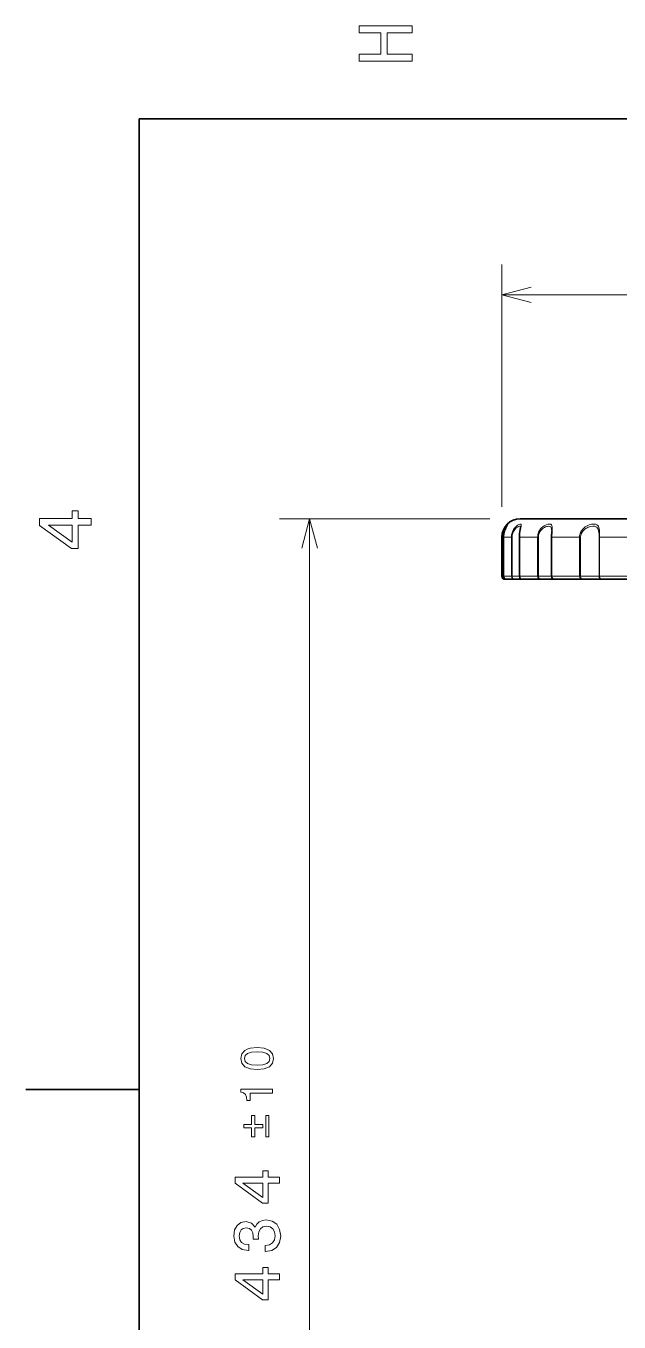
# Model space of a CAD drawing. Extents: x 0 to 420, y 0 to 297.
# Drawn here: x 2.5 to 41.8, y 207.3 to 293.2 of the extents above; entities that cross this region are included whole.
import ezdxf

# ---------------------------------------------------------------- set-up
doc = ezdxf.new("R2010")
doc.units = 0

msp = doc.modelspace()

# ---------------------------------------------------------------- linework, layer by layer
at = {"color": 7, "lineweight": 35}
for p, q in [((410, 287), (10, 287)), ((10, 287), (10, 10))]:
    msp.add_line(p, q, dxfattribs=at)
at = {"color": 7, "lineweight": 13, "ltscale": 0.401171}
msp.add_line((34.037, 261.301), (34.037, 277.348), dxfattribs=at)
at = {"color": 7, "lineweight": 13}
for p, q in [((34.037, 275.348), (104.037, 275.348)), ((21.294, 173.701), (21.294, 260.501))]:
    msp.add_line(p, q, dxfattribs=at)
at = {"color": 7, "lineweight": 13, "ltscale": 0.348564}
msp.add_line((33.237, 260.501), (19.294, 260.501), dxfattribs=at)
at = {"color": 7, "lineweight": 35, "ltscale": 0.103443}
msp.add_line((39.375, 260.501), (35.237, 260.501), dxfattribs=at)
at = {"color": 7, "lineweight": 35, "ltscale": 0.379745}
msp.add_line((54.564, 260.501), (39.375, 260.501), dxfattribs=at)
at = {"color": 7, "lineweight": 13, "ltscale": 4.82559e-05}
for p, q in [((34.039, 259.301), (34.037, 259.301)), ((34.039, 256.701), (34.037, 256.701))]:
    msp.add_line(p, q, dxfattribs=at)
at = {"color": 7, "lineweight": 35, "ltscale": 0.065}
for p, q in [((34.037, 256.701), (34.037, 259.301)), ((34.146, 259.301), (34.146, 256.701)), ((35.196, 259.301), (35.196, 256.701)), ((37.326, 259.301), (37.326, 256.701))]:
    msp.add_line(p, q, dxfattribs=at)
at = {"color": 7, "lineweight": 13, "ltscale": 0.000621128}
for p, q in [((34.039, 259.301), (34.064, 259.301)), ((34.039, 256.701), (34.064, 256.701))]:
    msp.add_line(p, q, dxfattribs=at)
at = {"color": 7, "lineweight": 13, "ltscale": 0.065}
for p, q in [((34.039, 256.701), (34.039, 259.301)), ((34.064, 256.701), (34.064, 259.301)), ((34.147, 259.301), (34.147, 256.701)), ((34.667, 256.701), (34.667, 259.301)), ((34.708, 256.701), (34.708, 259.301)), ((35.202, 259.301), (35.202, 256.701)), ((36.4, 256.701), (36.4, 259.301)), ((36.456, 256.701), (36.456, 259.301)), ((37.345, 259.301), (37.345, 256.701)), ((39.181, 256.701), (39.181, 259.301)), ((39.251, 256.701), (39.251, 259.301)), ((40.471, 259.301), (40.471, 256.701)), ((40.507, 259.301), (40.507, 256.701))]:
    msp.add_line(p, q, dxfattribs=at)
at = {"color": 7, "lineweight": 13, "ltscale": 1.56403e-05}
for p, q in [((34.147, 259.301), (34.146, 259.301)), ((34.147, 256.701), (34.146, 256.701))]:
    msp.add_line(p, q, dxfattribs=at)
at = {"color": 7, "lineweight": 13, "ltscale": 0.013003}
for p, q in [((34.667, 259.301), (34.147, 259.301)), ((34.667, 256.701), (34.147, 256.701))]:
    msp.add_line(p, q, dxfattribs=at)
at = {"color": 7, "lineweight": 13, "ltscale": 0.001033}
for p, q in [((34.667, 259.301), (34.708, 259.301)), ((34.667, 256.701), (34.708, 256.701))]:
    msp.add_line(p, q, dxfattribs=at)
at = {"color": 7, "lineweight": 13, "ltscale": 0.000166512}
for p, q in [((35.202, 259.301), (35.196, 259.301)), ((35.202, 256.701), (35.196, 256.701))]:
    msp.add_line(p, q, dxfattribs=at)
at = {"color": 7, "lineweight": 13, "ltscale": 0.029933}
for p, q in [((36.4, 259.301), (35.202, 259.301)), ((36.4, 256.701), (35.202, 256.701))]:
    msp.add_line(p, q, dxfattribs=at)
at = {"color": 7, "lineweight": 13, "ltscale": 0.001411}
for p, q in [((36.4, 259.301), (36.456, 259.301)), ((36.4, 256.701), (36.456, 256.701))]:
    msp.add_line(p, q, dxfattribs=at)
at = {"color": 7, "lineweight": 13, "ltscale": 0.000472641}
for p, q in [((37.345, 259.301), (37.326, 259.301)), ((37.345, 256.701), (37.326, 256.701))]:
    msp.add_line(p, q, dxfattribs=at)
at = {"color": 7, "lineweight": 13, "ltscale": 0.045901}
for p, q in [((39.181, 259.301), (37.345, 259.301)), ((39.181, 256.701), (37.345, 256.701))]:
    msp.add_line(p, q, dxfattribs=at)
at = {"color": 7, "lineweight": 13, "ltscale": 0.001744}
for p, q in [((39.181, 259.301), (39.251, 259.301)), ((39.181, 256.701), (39.251, 256.701))]:
    msp.add_line(p, q, dxfattribs=at)
at = {"color": 7, "lineweight": 13, "ltscale": 0.000885582}
for p, q in [((40.507, 259.301), (40.471, 259.301)), ((40.507, 256.701), (40.471, 256.701))]:
    msp.add_line(p, q, dxfattribs=at)
at = {"color": 7, "lineweight": 13, "ltscale": 0.060394}
for p, q in [((42.923, 259.301), (40.507, 259.301)), ((42.923, 256.701), (40.507, 256.701))]:
    msp.add_line(p, q, dxfattribs=at)
at = {"color": 7, "lineweight": 13, "ltscale": 0.002061}
msp.add_line((34.146, 256.701), (34.064, 256.701), dxfattribs=at)
at = {"color": 7, "lineweight": 35, "ltscale": 4.79698e-05}
msp.add_line((34.239, 256.501), (34.237, 256.501), dxfattribs=at)
at = {"color": 7, "lineweight": 35, "ltscale": 0.002687}
msp.add_line((34.346, 256.501), (34.239, 256.501), dxfattribs=at)
at = {"color": 7, "lineweight": 35, "ltscale": 0.012928}
msp.add_line((34.863, 256.501), (34.346, 256.501), dxfattribs=at)
at = {"color": 7, "lineweight": 13, "ltscale": 0.012186}
msp.add_line((35.196, 256.701), (34.708, 256.701), dxfattribs=at)
at = {"color": 7, "lineweight": 35, "ltscale": 0.013314}
msp.add_line((35.396, 256.501), (34.863, 256.501), dxfattribs=at)
at = {"color": 7, "lineweight": 35, "ltscale": 0.029762}
msp.add_line((36.586, 256.501), (35.396, 256.501), dxfattribs=at)
at = {"color": 7, "lineweight": 13, "ltscale": 0.021756}
msp.add_line((37.326, 256.701), (36.456, 256.701), dxfattribs=at)
at = {"color": 7, "lineweight": 35, "ltscale": 0.023511}
msp.add_line((37.527, 256.501), (36.586, 256.501), dxfattribs=at)
at = {"color": 7, "lineweight": 35, "ltscale": 0.045639}
msp.add_line((39.352, 256.501), (37.526, 256.501), dxfattribs=at)
at = {"color": 7, "lineweight": 13, "ltscale": 0.030508}
msp.add_line((40.471, 256.701), (39.251, 256.701), dxfattribs=at)
at = {"color": 7, "lineweight": 35, "ltscale": 0.032949}
msp.add_line((40.67, 256.501), (39.352, 256.501), dxfattribs=at)
at = {"color": 7, "lineweight": 35, "ltscale": 0.060049}
msp.add_line((43.072, 256.501), (40.67, 256.501), dxfattribs=at)
at = {"color": 7, "lineweight": 35, "ltscale": 0.1875}
msp.add_line((10, 222.7), (2.5, 222.7), dxfattribs=at)
at = {"color": 7, "lineweight": 13}
for points in [[(28.083, 290.83), (28.083, 291.299), (26.439, 291.299), (26.439, 292.701), (28.083, 292.701), (28.083, 293.165), (24.583, 293.165), (24.583, 292.701), (26.01, 292.701), (26.01, 291.299), (24.583, 291.299), (24.583, 290.83)], [(6.833, 260.077), (6.833, 260.531), (5.966, 260.531), (5.966, 261.031), (5.562, 261.031), (5.562, 260.531), (3.409, 260.531), (3.409, 260.072), (5.522, 258.539), (5.966, 258.539), (5.966, 260.077)], [(5.562, 258.963), (3.994, 260.077), (5.562, 260.077)], [(17.819, 224.017), (18.294, 224.062), (18.633, 224.204), (18.838, 224.431), (18.905, 224.746), (18.838, 225.058), (18.633, 225.285), (18.294, 225.424), (17.819, 225.472), (17.347, 225.424), (17.159, 225.366), (17.005, 225.285), (16.799, 225.058), (16.729, 224.746), (16.799, 224.431), (17.008, 224.204), (17.347, 224.062)], [(17.819, 224.307), (17.452, 224.331), (17.189, 224.407), (17.035, 224.543), (16.98, 224.746), (17.035, 224.946), (17.189, 225.082), (17.452, 225.158), (17.819, 225.182), (18.188, 225.158), (18.451, 225.082), (18.605, 224.946), (18.657, 224.746), (18.605, 224.543), (18.451, 224.407), (18.188, 224.331)], [(18.844, 222.45), (18.844, 222.725), (16.729, 222.725), (16.729, 222.52), (16.914, 222.465), (17.038, 222.356), (17.111, 222.19), (17.135, 221.96), (17.35, 221.96), (17.35, 222.45)], [(18.185, 220.157), (18.185, 220.366), (17.661, 220.366), (17.661, 220.965), (17.455, 220.965), (17.455, 220.366), (16.935, 220.366), (16.935, 220.157), (17.455, 220.157), (17.455, 219.558), (17.661, 219.558), (17.661, 220.157)], [(18.39, 219.558), (18.599, 219.558), (18.599, 220.965), (18.39, 220.965)], [(19.294, 216.489), (19.294, 216.878), (18.551, 216.878), (18.551, 217.306), (18.205, 217.306), (18.205, 216.878), (16.359, 216.878), (16.359, 216.484), (18.17, 215.17), (18.551, 215.17), (18.551, 216.489)], [(18.205, 215.533), (16.861, 216.489), (18.205, 216.489)], [(18.352, 211.959), (18.382, 211.959), (18.797, 212.028), (19.109, 212.232), (19.307, 212.551), (19.381, 212.975), (19.307, 213.425), (19.117, 213.762), (18.815, 213.978), (18.426, 214.056), (18.17, 214.021), (17.963, 213.926), (17.803, 213.77), (17.686, 213.563), (17.453, 213.844), (17.081, 213.943), (16.744, 213.879), (16.489, 213.693), (16.329, 213.39), (16.273, 212.975), (16.342, 212.586), (16.532, 212.288), (16.835, 212.093), (17.237, 212.028), (17.267, 212.028), (17.267, 212.413), (16.99, 212.448), (16.792, 212.56), (16.67, 212.742), (16.627, 212.997), (16.662, 213.221), (16.753, 213.386), (16.9, 213.485), (17.098, 213.524), (17.31, 213.485), (17.453, 213.381), (17.539, 213.2), (17.565, 212.953), (17.561, 212.785), (17.902, 212.785), (17.894, 212.997), (17.933, 213.269), (18.036, 213.472), (18.205, 213.593), (18.426, 213.636), (18.676, 213.589), (18.862, 213.464), (18.979, 213.265), (19.018, 213.001), (18.975, 212.729), (18.845, 212.53), (18.637, 212.404), (18.352, 212.357)], [(19.294, 210.084), (19.294, 210.473), (18.551, 210.473), (18.551, 210.901), (18.205, 210.901), (18.205, 210.473), (16.359, 210.473), (16.359, 210.08), (18.17, 208.766), (18.551, 208.766), (18.551, 210.084)], [(18.205, 209.129), (16.861, 210.084), (18.205, 210.084)]]:
    msp.add_lwpolyline(points, close=True, dxfattribs=at)
for points in [[(35.969, 275.865), (34.037, 275.348), (35.969, 274.83)], [(21.812, 258.569), (21.294, 260.501), (20.777, 258.569)], [(34.039, 259.301), (34.043, 259.405), (34.057, 259.507), (34.079, 259.607), (34.109, 259.702), (34.183, 259.865), (34.262, 259.989), (34.336, 260.077), (34.393, 260.132), (34.424, 260.155), (34.43, 260.158), (34.432, 260.158), (34.433, 260.158), (34.434, 260.157), (34.434, 260.156), (34.434, 260.155), (34.432, 260.149), (34.422, 260.131), (34.346, 260.014), (34.293, 259.917), (34.221, 259.745), (34.19, 259.641), (34.166, 259.529), (34.152, 259.416), (34.147, 259.301)], [(34.064, 259.301), (34.073, 259.441), (34.099, 259.573), (34.139, 259.692), (34.207, 259.827), (34.274, 259.923), (34.325, 259.979)], [(34.667, 259.301), (34.678, 259.443), (34.709, 259.58), (34.758, 259.706), (34.803, 259.789), (34.853, 259.865), (34.915, 259.94), (34.978, 260.003), (35.073, 260.078), (35.16, 260.128), (35.231, 260.154), (35.268, 260.158), (35.295, 260.152), (35.311, 260.138), (35.32, 260.117), (35.32, 260.063), (35.311, 260.014), (35.279, 259.881), (35.244, 259.725), (35.211, 259.492), (35.202, 259.301)], [(34.708, 259.301), (34.719, 259.431), (34.749, 259.554), (34.796, 259.667), (34.837, 259.737), (34.881, 259.8), (34.976, 259.899), (35.062, 259.962), (35.137, 260), (35.198, 260.015), (35.238, 260.009), (35.262, 259.983), (35.27, 259.935)], [(36.4, 259.301), (36.404, 259.381), (36.416, 259.46), (36.436, 259.541), (36.465, 259.619), (36.526, 259.736), (36.601, 259.84), (36.685, 259.928), (36.754, 259.986), (36.824, 260.034), (36.961, 260.106), (37.087, 260.146), (37.186, 260.158), (37.229, 260.155), (37.266, 260.145), (37.297, 260.128), (37.323, 260.104), (37.352, 260.045), (37.363, 259.992), (37.367, 259.852), (37.357, 259.666), (37.345, 259.301)], [(36.456, 259.301), (36.467, 259.421), (36.498, 259.536), (36.548, 259.642), (36.596, 259.715), (36.65, 259.78), (36.713, 259.84), (36.778, 259.89), (36.848, 259.933), (36.917, 259.966), (36.987, 259.992), (37.054, 260.008), (37.14, 260.015), (37.212, 260.002), (37.267, 259.967), (37.302, 259.911), (37.324, 259.818), (37.331, 259.66)], [(39.181, 259.301), (39.185, 259.377), (39.197, 259.452), (39.218, 259.529), (39.247, 259.603), (39.309, 259.716), (39.386, 259.816), (39.475, 259.903), (39.556, 259.965), (39.639, 260.018), (39.73, 260.064), (39.82, 260.1), (39.969, 260.141), (40.107, 260.158), (40.229, 260.149), (40.282, 260.134), (40.329, 260.113), (40.383, 260.071), (40.426, 260.014), (40.458, 259.94), (40.481, 259.845), (40.491, 259.772), (40.502, 259.607), (40.507, 259.301)], [(39.251, 259.301), (39.262, 259.414), (39.294, 259.522), (39.343, 259.622), (39.394, 259.695), (39.453, 259.759), (39.519, 259.817), (39.589, 259.867), (39.673, 259.914), (39.759, 259.952), (39.847, 259.981), (39.934, 260.001), (40.051, 260.015), (40.158, 260.01), (40.25, 259.985), (40.318, 259.947), (40.372, 259.889), (40.413, 259.811), (40.44, 259.719), (40.457, 259.61), (40.467, 259.488), (40.471, 259.301)]]:
    msp.add_lwpolyline(points, dxfattribs=at)
at = {"color": 7, "lineweight": 35}
for points in [[(34.392, 260.092), (34.287, 259.907), (34.209, 259.713), (34.164, 259.519), (34.147, 259.346), (34.146, 259.301)], [(35.27, 259.935), (35.268, 259.913), (35.247, 259.795), (35.207, 259.523), (35.196, 259.301)], [(37.331, 259.66), (37.327, 259.359), (37.326, 259.301)]]:
    msp.add_lwpolyline(points, dxfattribs=at)
for centre, radius, start, end in [((35.237, 259.301), 1.2, 90, 179.99999), ((34.237, 256.701), 0.2, 180.00001, 270), ((34.346, 256.701), 0.2, 179.99999, 270), ((35.396, 256.701), 0.2, 180.00001, 270), ((37.526, 256.701), 0.2, 180.00001, 270)]:
    msp.add_arc(centre, radius, start, end, dxfattribs=at)
at = {"color": 7, "lineweight": 13}
for centre, major_axis, ratio, start_param, end_param in [((34.239, 256.701), (0, 0.2), 0.999945, 1.570796, 3.141593), ((34.239, 256.701), (0, -0.2), 0.875726, 4.712389, 6.283185), ((34.346, 256.701), (0, 0.2), 0.996861, 1.570796, 3.141593), ((34.863, 256.701), (0, 0.2), 0.982001, 1.570796, 3.141593), ((34.863, 256.701), (0, -0.2), 0.775444, 4.712389, 6.283185), ((35.396, 256.701), (0, 0.2), 0.966703, 1.570796, 3.141593), ((36.586, 256.701), (0, 0.2), 0.932494, 1.570796, 3.141593), ((36.586, 256.701), (0, -0.2), 0.650239, 4.712389, 6.283185), ((37.526, 256.701), (0, 0.2), 0.905475, 1.570796, 3.141593), ((39.352, 256.701), (0, 0.2), 0.853016, 1.570796, 3.141593), ((39.352, 256.701), (0, -0.2), 0.504134, 4.712389, 6.283185), ((40.67, 256.701), (0, -0.2), 0.992265, 4.712389, 6.283185), ((40.67, 256.701), (0, 0.2), 0.815144, 1.570796, 3.141593)]:
    msp.add_ellipse(centre, major_axis=major_axis, ratio=ratio, start_param=start_param, end_param=end_param, dxfattribs=at)

doc.saveas('drawing.dxf')
